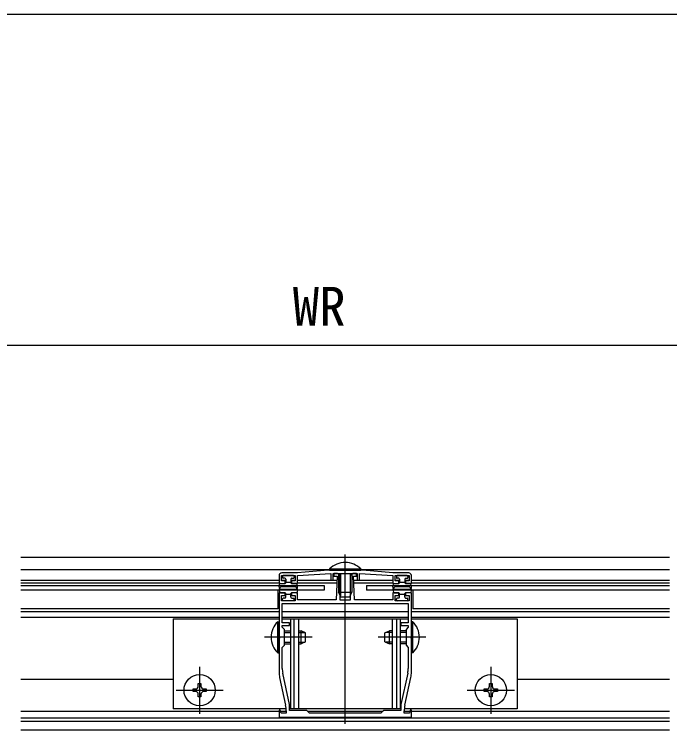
# Model space of a CAD drawing. Units: millimetres, scale not verified. Extents: x -875 to 875, y -1304 to 1297.
# Drawn here: x 10.6 to 258.2, y 975.6 to 1245.8 of the extents above; entities that cross this region are included whole.
import ezdxf
from ezdxf.enums import TextEntityAlignment as Align

# ---------------------------------------------------------------- set-up
doc = ezdxf.new("R2010")
doc.units = ezdxf.units.MM
doc.header["$LTSCALE"] = 8
for name, color, linetype in [('0-3_YKK_11', 7, 'Continuous'), ('0-5_YKK_12', 2, 'Continuous'), ('0-6_YKK_13', 4, 'Continuous'), ('0-8_YKK_D', 6, 'Continuous'), ('0-9_YKK_ZWAK', 7, 'Continuous')]:
    doc.layers.add(name, color=color, linetype=linetype)
doc.styles.add('ＭＳ ゴシック', font='')
doc.styles.get('ＭＳ ゴシック').set_extended_font_data('MS Gothic')

msp = doc.modelspace()

# ---------------------------------------------------------------- linework, layer by layer
at = {"layer": '0-3_YKK_11'}
for p, q in [((110.855, 995.256), (113.104, 984.844)), ((114.585, 985.095), (112.021, 996.962)), ((159.238, 996.962), (156.675, 985.095)), ((158.155, 984.844), (160.404, 995.256))]:
    msp.add_line(p, q, dxfattribs=at)
for points in [[(142.13, 1035.8), (129.13, 1035.8), (117.63, 1034.8), (111.63, 1034.8)], [(159.63, 1034.8), (153.63, 1034.8), (142.13, 1035.8)], [(110.63, 1033.8), (110.63, 1030.8), (112.88, 1030.8), (112.88, 1031.8), (111.53, 1031.8), (111.53, 1033.8), (116.73, 1033.8), (116.73, 1031.8), (115.38, 1031.8), (115.38, 1030.8), (117.63, 1030.8), (117.63, 1033.8), (130.23, 1034.6), (130.23, 1032.1), (131.13, 1032.1), (131.13, 1034.6), (140.13, 1034.6), (140.13, 1032.1), (141.03, 1032.1), (141.03, 1034.6), (153.63, 1033.8), (153.63, 1030.8), (155.88, 1030.8), (155.88, 1031.8), (154.53, 1031.8), (154.53, 1033.8), (159.73, 1033.8), (159.73, 1031.8), (158.38, 1031.8), (158.38, 1030.8), (160.63, 1030.8), (160.63, 1033.8)], [(132.73, 1034.6), (131.38, 1034.6), (131.38, 1033.6), (132.53, 1033.6), (132.18, 1024.6), (117.63, 1024.6), (117.63, 1027.3), (115.38, 1027.3), (115.38, 1026.3), (116.73, 1026.3), (116.73, 1024.3), (111.53, 1024.3), (111.53, 1026.3), (112.88, 1026.3), (112.88, 1027.3), (110.63, 1027.3), (110.63, 1010.958), (110.75, 1010.775), (110.75, 1010.225), (110.63, 1010.042), (110.63, 997.368)], [(137.53, 1033.6), (137.53, 1024.5), (133.73, 1024.5), (133.73, 1033.6)], [(160.63, 997.368), (160.63, 1010.042), (160.51, 1010.225), (160.51, 1010.775), (160.63, 1010.958), (160.63, 1027.3), (158.38, 1027.3), (158.38, 1026.3), (159.73, 1026.3), (159.73, 1024.3), (154.53, 1024.3), (154.53, 1026.3), (155.88, 1026.3), (155.88, 1027.3), (153.63, 1027.3), (153.63, 1024.6), (139.079, 1024.6), (138.73, 1033.6), (139.88, 1033.6), (139.88, 1034.6), (138.53, 1034.6)], [(111.83, 1023.3), (159.43, 1023.3), (159.43, 1015.9), (156.63, 1015.9), (156.63, 1015), (159.43, 1015), (159.43, 1014.3), (158.63, 1013.5), (158.63, 1007.5), (159.43, 1006.7), (159.43, 998.757)], [(111.83, 998.757), (111.83, 1006.7), (112.63, 1007.5), (112.63, 1013.5), (111.83, 1014.3), (111.83, 1015), (114.63, 1015), (114.63, 1015.9), (111.83, 1015.9), (111.83, 1023.3)], [(156.63, 984.673), (156.63, 982.8), (150.13, 982.8), (149.13, 981.8), (122.13, 981.8), (121.13, 982.8), (114.63, 982.8), (114.63, 984.673)], [(110.63, 980.3), (160.63, 980.3), (160.63, 982.969), (160.195, 983.026), (159.866, 981.8), (157.93, 981.8), (157.93, 982.732)], [(113.33, 982.732), (113.33, 981.8), (111.393, 981.8), (111.065, 983.026), (110.63, 982.969), (110.63, 980.3)]]:
    msp.add_lwpolyline(points, dxfattribs=at)
for centre, radius, start, end in [((111.63, 1033.8), 1, 90.00001, 179.99999), ((132.73, 1033.6), 1, 0.00001, 89.99999), ((138.53, 1033.6), 1, 90.00001, 179.99999), ((159.63, 1033.8), 1, 0.00001, 89.99999), ((120.63, 997.368), 10, 180, 192.18864), ((120.33, 998.757), 8.5, 180, 192.18865), ((150.93, 998.757), 8.5, 347.81135, 360), ((150.63, 997.368), 10, 347.81136, 0), ((103.33, 982.732), 10, 360, 12.18864), ((112.63, 984.673), 2, 359.99995, 12.1886), ((158.63, 984.673), 2, 167.8114, 180.00005), ((167.93, 982.732), 10, 167.81136, 180)]:
    msp.add_arc(centre, radius, start, end, dxfattribs=at)
at = {"layer": '0-5_YKK_12'}
for p, q in [((13.13, 1040.8), (258.129, 1040.8)), ((135.63, 977.8), (135.63, 1041.8)), ((13.13, 1036.1), (129.73, 1036.1)), ((141.53, 1036.1), (258.129, 1036.1)), ((13.13, 1032.1), (110.63, 1032.1)), ((13.13, 1031.1), (110.706, 1031.1)), ((111.606, 1032.1), (113.13, 1032.1)), ((112.803, 1031.1), (113.053, 1031.1)), ((115.13, 1032.1), (116.653, 1032.1)), ((115.206, 1031.1), (115.456, 1031.1)), ((117.553, 1031.1), (132.433, 1031.1)), ((117.63, 1032.1), (132.472, 1032.1)), ((138.788, 1032.1), (153.63, 1032.1)), ((138.827, 1031.1), (153.706, 1031.1)), ((154.606, 1032.1), (156.13, 1032.1)), ((155.803, 1031.1), (156.053, 1031.1)), ((158.13, 1032.1), (159.653, 1032.1)), ((158.206, 1031.1), (158.456, 1031.1)), ((160.553, 1031.1), (258.129, 1031.1)), ((160.63, 1032.1), (258.129, 1032.1)), ((13.13, 1020.3), (110.63, 1020.3)), ((111.83, 1020.3), (111.83, 1020.3)), ((111.83, 1020.3), (159.43, 1020.3)), ((160.63, 1020.3), (258.129, 1020.3)), ((13.13, 1018.1), (110.63, 1018.1)), ((111.83, 1018.1), (159.43, 1018.1)), ((160.63, 1018.1), (258.129, 1018.1)), ((123.13, 1010.5), (105.132, 1010.5)), ((166.129, 1010.5), (148.13, 1010.5)), ((80.63, 999.4), (80.63, 981.6)), ((190.63, 999.4), (190.63, 981.6)), ((13.13, 994.7), (70.63, 994.7)), ((200.63, 994.7), (258.129, 994.7)), ((71.73, 990.5), (89.53, 990.5)), ((181.73, 990.5), (199.53, 990.5)), ((13.13, 982.6), (110.63, 982.6)), ((111.179, 982.6), (113.33, 982.6)), ((121.33, 982.6), (149.93, 982.6)), ((157.93, 982.6), (160.081, 982.6)), ((160.63, 982.6), (258.129, 982.6)), ((13.13, 980.1), (258.129, 980.1)), ((13.13, 978.8), (258.129, 978.8)), ((13.13, 975.602), (258.129, 975.602))]:
    msp.add_line(p, q, dxfattribs=at)
at = {"layer": '0-6_YKK_13'}
for p, q in [((129.73, 1036.309), (129.73, 1035.8)), ((129.73, 1035.8), (141.53, 1035.8)), ((111.93, 1033.5), (111.93, 1033.1)), ((116.03, 1033.8), (112.23, 1033.8)), ((112.83, 1032.8), (112.23, 1032.8)), ((113.13, 1032.5), (113.13, 1031.1)), ((115.13, 1032.5), (115.13, 1031.1)), ((115.43, 1032.8), (116.03, 1032.8)), ((116.33, 1033.5), (116.33, 1033.1)), ((133.784, 1034.6), (133.784, 1026.11)), ((137.476, 1034.6), (137.476, 1026.11)), ((138.13, 1034.6), (138.13, 1027.5)), ((154.93, 1033.5), (154.93, 1033.1)), ((159.03, 1033.8), (155.23, 1033.8)), ((155.83, 1032.8), (155.23, 1032.8)), ((156.13, 1032.5), (156.13, 1031.1)), ((158.13, 1032.5), (158.13, 1031.1)), ((158.43, 1032.8), (159.03, 1032.8)), ((159.33, 1033.5), (159.33, 1033.1)), ((13.13, 1030.1), (127.63, 1030.1)), ((110.635, 1029.502), (110.82, 1030.552)), ((111.116, 1030.8), (112.83, 1030.8)), ((116.889, 1029.5), (111.371, 1029.5)), ((113.13, 1031.3), (115.13, 1031.3)), ((117.144, 1030.8), (115.43, 1030.8)), ((117.624, 1029.502), (117.439, 1030.552)), ((127.63, 1030.1), (127.63, 1028.3)), ((143.63, 1030.1), (258.129, 1030.1)), ((143.63, 1030.1), (143.63, 1028.3)), ((153.635, 1029.502), (153.82, 1030.552)), ((154.116, 1030.8), (155.83, 1030.8)), ((159.889, 1029.5), (154.371, 1029.5)), ((156.13, 1031.3), (158.13, 1031.3)), ((160.144, 1030.8), (158.43, 1030.8)), ((160.624, 1029.502), (160.439, 1030.552)), ((127.63, 1028.3), (13.13, 1028.3)), ((110.13, 1028.3), (13.13, 1028.3)), ((110.13, 1028.3), (110.13, 1021.3)), ((110.635, 1028.598), (110.82, 1027.548)), ((111.096, 1029.325), (111.111, 1029.35)), ((111.096, 1028.775), (111.111, 1028.75)), ((111.116, 1027.3), (112.83, 1027.3)), ((116.889, 1028.6), (111.371, 1028.6)), ((113.13, 1025.6), (113.13, 1027)), ((113.13, 1026.8), (115.13, 1026.8)), ((115.13, 1025.6), (115.13, 1027)), ((117.144, 1027.3), (115.43, 1027.3)), ((117.163, 1029.325), (117.149, 1029.35)), ((117.163, 1028.775), (117.149, 1028.75)), ((117.624, 1028.598), (117.439, 1027.548)), ((133.93, 1025.8), (133.13, 1027.5)), ((137.33, 1025.8), (138.13, 1027.5)), ((258.129, 1028.3), (143.63, 1028.3)), ((153.635, 1028.598), (153.82, 1027.548)), ((154.096, 1029.325), (154.111, 1029.35)), ((154.096, 1028.775), (154.111, 1028.75)), ((154.116, 1027.3), (155.83, 1027.3)), ((159.889, 1028.6), (154.371, 1028.6)), ((156.13, 1025.6), (156.13, 1027)), ((156.13, 1026.8), (158.13, 1026.8)), ((158.13, 1025.6), (158.13, 1027)), ((160.144, 1027.3), (158.43, 1027.3)), ((160.163, 1029.325), (160.149, 1029.35)), ((160.163, 1028.775), (160.149, 1028.75)), ((160.624, 1028.598), (160.439, 1027.548)), ((161.13, 1028.3), (161.13, 1021.3)), ((111.93, 1024.6), (111.93, 1025)), ((112.83, 1025.3), (112.23, 1025.3)), ((116.03, 1024.3), (112.23, 1024.3)), ((115.43, 1025.3), (116.03, 1025.3)), ((116.33, 1024.6), (116.33, 1025)), ((133.93, 1025.8), (137.33, 1025.8)), ((154.93, 1024.6), (154.93, 1025)), ((155.83, 1025.3), (155.23, 1025.3)), ((159.03, 1024.3), (155.23, 1024.3)), ((158.43, 1025.3), (159.03, 1025.3)), ((159.33, 1024.6), (159.33, 1025)), ((110.13, 1021.3), (13.13, 1021.3)), ((258.129, 1021.3), (161.13, 1021.3)), ((70.63, 1017.5), (110.63, 1017.5)), ((70.63, 1017.5), (70.63, 983.5)), ((110.63, 1004.6), (110.63, 1016.4)), ((111.83, 1017.5), (159.43, 1017.5)), ((114.93, 1017.5), (114.93, 983.5)), ((116.27, 1017.5), (116.27, 983.5)), ((117.93, 1017.5), (117.93, 983.5)), ((153.33, 1017.5), (153.33, 983.5)), ((154.99, 1017.5), (154.99, 983.5)), ((156.33, 1017.5), (156.33, 983.5)), ((160.63, 1017.5), (200.63, 1017.5)), ((160.63, 1004.6), (160.63, 1016.4)), ((200.63, 1017.5), (200.63, 983.5)), ((112.63, 1013), (114.93, 1013)), ((112.63, 1012.346), (114.93, 1012.346)), ((117.93, 1013), (118.93, 1013)), ((117.93, 1012.346), (120.32, 1012.346)), ((120.63, 1012.2), (118.93, 1013)), ((120.63, 1008.8), (120.63, 1012.2)), ((150.63, 1012.2), (152.33, 1013)), ((150.63, 1008.8), (150.63, 1012.2)), ((153.33, 1012.346), (150.939, 1012.346)), ((153.33, 1013), (152.33, 1013)), ((158.63, 1013), (156.33, 1013)), ((158.63, 1012.346), (156.33, 1012.346)), ((112.63, 1008.654), (114.93, 1008.654)), ((112.63, 1008), (114.93, 1008)), ((117.93, 1008.654), (120.32, 1008.654)), ((120.63, 1008.8), (118.93, 1008)), ((150.63, 1008.8), (152.33, 1008)), ((153.33, 1008.654), (150.939, 1008.654)), ((158.63, 1008.654), (156.33, 1008.654)), ((158.63, 1008), (156.33, 1008)), ((110.121, 1004.6), (110.63, 1004.6)), ((161.139, 1004.6), (160.63, 1004.6)), ((79.13, 990), (78.13, 990)), ((189.13, 990), (188.13, 990)), ((113.3, 983.5), (70.63, 983.5)), ((156.63, 983.5), (114.63, 983.5)), ((200.63, 983.5), (157.959, 983.5))]:
    msp.add_line(p, q, dxfattribs=at)
for points in [[(129.73, 1036.309), (141.53, 1036.309), (141.53, 1035.8)], [(133.13, 1034.6), (133.13, 1027.5), (138.13, 1027.5)], [(110.121, 1004.6), (110.121, 1016.4), (110.63, 1016.4)], [(161.139, 1004.6), (161.139, 1016.4), (160.63, 1016.4)], [(117.93, 1008), (118.93, 1008), (118.93, 1013)], [(153.33, 1008), (152.33, 1008), (152.33, 1013)], [(80.13, 992), (80.13, 993), (81.13, 993), (81.13, 992)], [(190.13, 992), (190.13, 993), (191.13, 993), (191.13, 992)], [(78.13, 990), (78.13, 991), (79.13, 991)], [(81.13, 989), (81.13, 988), (80.13, 988), (80.13, 989)], [(82.13, 991), (83.13, 991), (83.13, 990), (82.13, 990)], [(188.13, 990), (188.13, 991), (189.13, 991)], [(191.13, 989), (191.13, 988), (190.13, 988), (190.13, 989)], [(192.13, 991), (193.13, 991), (193.13, 990), (192.13, 990)]]:
    msp.add_lwpolyline(points, dxfattribs=at)
for centre in [(80.63, 990.5), (190.63, 990.5)]:
    msp.add_circle(centre, 5.9, dxfattribs=at)
for centre, radius, start, end in [((135.63, 1030.568), 8.232, 44.2189, 135.7811), ((112.23, 1033.5), 0.3, 90, 180), ((112.23, 1033.1), 0.3, 180, 270), ((112.83, 1032.5), 0.3, 0, 90), ((115.43, 1032.5), 0.3, 90, 180), ((116.03, 1033.5), 0.3, 0, 90), ((116.03, 1033.1), 0.3, 270, 0), ((155.23, 1033.5), 0.3, 90, 180), ((155.23, 1033.1), 0.3, 180, 270), ((155.83, 1032.5), 0.3, 0, 90), ((158.43, 1032.5), 0.3, 90, 180), ((159.03, 1033.5), 0.3, 0, 90), ((159.03, 1033.1), 0.3, 270, 0), ((110.88, 1029.45), 0.25, 167.958, 330), ((111.116, 1030.5), 0.3, 90, 170), ((111.371, 1029.2), 0.3, 90, 150), ((112.83, 1031.1), 0.3, 270, 0), ((115.43, 1031.1), 0.3, 180, 270), ((116.889, 1029.2), 0.3, 30, 90), ((117.144, 1030.5), 0.3, 10, 90), ((117.38, 1029.45), 0.25, 210, 12.042), ((153.88, 1029.45), 0.25, 167.958, 330), ((154.116, 1030.5), 0.3, 90, 170), ((154.371, 1029.2), 0.3, 90, 150), ((155.83, 1031.1), 0.3, 270, 0), ((158.43, 1031.1), 0.3, 180, 270), ((159.889, 1029.2), 0.3, 30, 90), ((160.144, 1030.5), 0.3, 10, 90), ((160.38, 1029.45), 0.25, 210, 12.042), ((110.88, 1028.65), 0.25, 30, 192.042), ((111.116, 1027.6), 0.3, 190, 270), ((111.371, 1028.9), 0.3, 210, 270), ((112.83, 1027), 0.3, 0, 90), ((115.43, 1027), 0.3, 90, 180), ((116.889, 1028.9), 0.3, 270, 330), ((117.144, 1027.6), 0.3, 270, 350), ((117.38, 1028.65), 0.25, 347.958, 150), ((153.88, 1028.65), 0.25, 30, 192.042), ((154.116, 1027.6), 0.3, 190, 270), ((154.371, 1028.9), 0.3, 210, 270), ((155.83, 1027), 0.3, 0, 90), ((158.43, 1027), 0.3, 90, 180), ((159.889, 1028.9), 0.3, 270, 330), ((160.144, 1027.6), 0.3, 270, 350), ((160.38, 1028.65), 0.25, 347.958, 150), ((112.23, 1025), 0.3, 90, 180), ((112.23, 1024.6), 0.3, 180, 270), ((112.83, 1025.6), 0.3, 270, 0), ((115.43, 1025.6), 0.3, 180, 270), ((116.03, 1025), 0.3, 0, 90), ((116.03, 1024.6), 0.3, 270, 0), ((155.23, 1025), 0.3, 90, 180), ((155.23, 1024.6), 0.3, 180, 270), ((155.83, 1025.6), 0.3, 270, 0), ((158.43, 1025.6), 0.3, 180, 270), ((159.03, 1025), 0.3, 0, 90), ((159.03, 1024.6), 0.3, 270, 0), ((115.862, 1010.5), 8.232, 134.2189, 225.7811), ((155.397, 1010.5), 8.232, 314.2189, 45.7811), ((79.13, 992), 1, 270, 0), ((82.13, 992), 1, 180, 270), ((189.13, 992), 1, 270, 0), ((192.13, 992), 1, 180, 270), ((79.13, 989), 1, 0, 90), ((82.13, 989), 1, 90, 180), ((189.13, 989), 1, 0, 90), ((192.13, 989), 1, 90, 180)]:
    msp.add_arc(centre, radius, start, end, dxfattribs=at)
at = {"layer": '0-8_YKK_D'}
msp.add_line((-401.87, 1120.8), (673.129, 1120.8), dxfattribs=at)
at = {"layer": '0-9_YKK_ZWAK'}
msp.add_line((-875, 1245.8), (875, 1245.8), dxfattribs=at)

# ---------------------------------------------------------------- texts
at = {"layer": '0-8_YKK_D', "style": 'ＭＳ ゴシック'}
msp.add_text('WR', height=14.66, dxfattribs=at).set_placement((115.8, 1123.8), align=Align.BOTTOM_LEFT)

doc.saveas('drawing.dxf')
